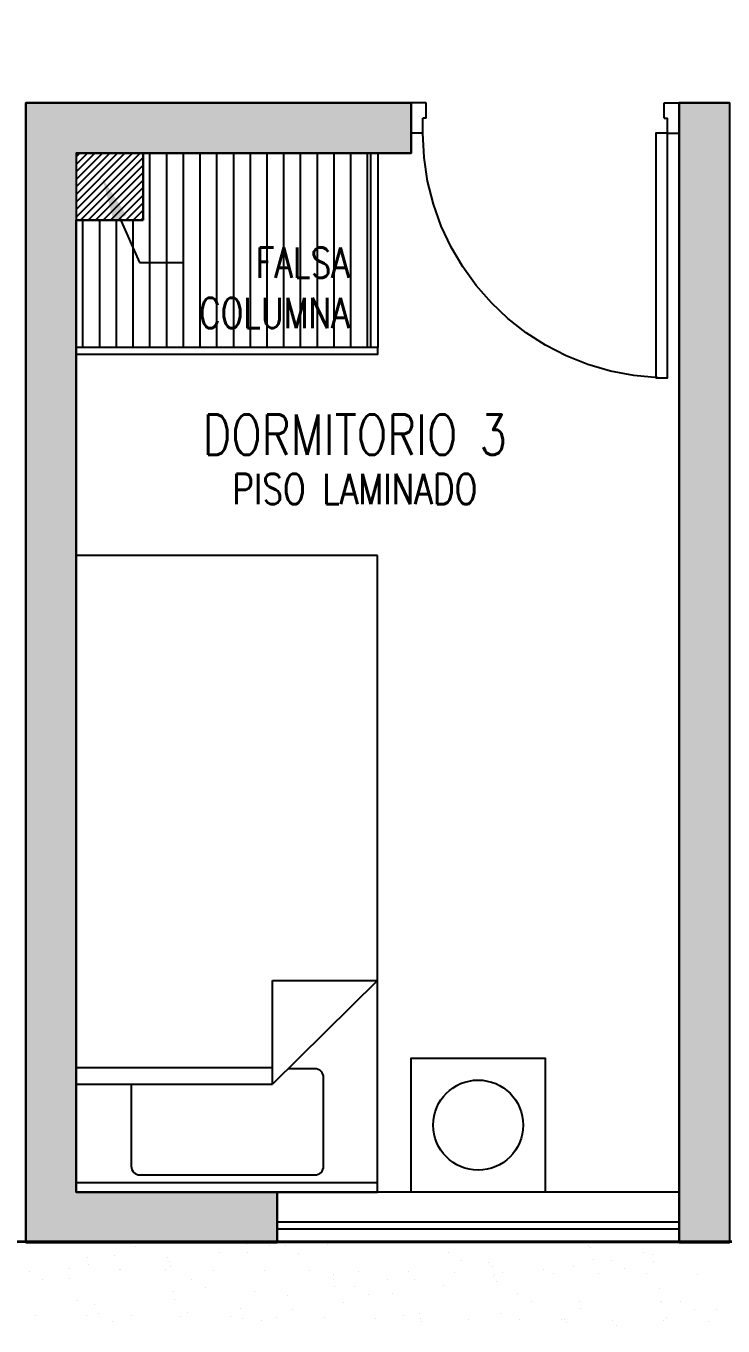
# Model space of a CAD drawing. Header units: millimetres. Extents: x -3 to 53, y -269 to 39.
# Drawn here: x 44.05 to 46.131, y 21.951 to 25.83 of the extents above; entities that cross this region are included whole.
import ezdxf
from ezdxf import colors
from ezdxf.entities.mleader import LeaderData, LeaderLine
from ezdxf.enums import TextEntityAlignment as Align
from ezdxf.math import Vec2, Vec3
from ezdxf.xclip import XClip

# ---------------------------------------------------------------- set-up
doc = ezdxf.new("R2010")
doc.units = ezdxf.units.MM
doc.header["$LTSCALE"] = 15
doc.header["$XCLIPFRAME"] = 2
doc.linetypes.add('ACAD_ISO07W100', pattern=[3, 0, -3])
doc.linetypes.add('HIDDEN2', pattern=[0.1875, 0.125, -0.0625])
doc.layers.get('0').update_dxf_attribs({"color": 250})
for name, color, linetype in [('A-EST HATCH', 250, 'Continuous'), ('A-EST PLACAS', 250, 'Continuous'), ('A-EST VIGAS', 250, 'HIDDEN2'), ('A-HATCH', 250, 'Continuous'), ('A-MOBILIARIO', 250, 'Continuous'), ('A-MURO BAJO', 251, 'Continuous'), ('A-TEXTO-ACABADO PISO', 250, 'Continuous'), ('A-TEXTO-AMBIENTE', 252, 'Continuous'), ('A-TEXTO-INDICACIONES', 250, 'Continuous'), ('DLP_MOBILIARIO FIJO', 250, 'Continuous'), ('DLP_VERDE', 250, 'Continuous')]:
    doc.layers.add(name, color=color, linetype=linetype)
doc.layers.add('A-MUROS', color=252, linetype='Continuous', lineweight=30)
doc.styles.add('R80', font='ARIALN.TTF', dxfattribs={"height": 2.03})
doc.styles.add('ROMANS', font='romans.shx', dxfattribs={"width": 0.8})

# ---------------------------------------------------------------- blocks, each defined once
blk = doc.blocks.new('A$C9f73720c')
at = {"layer": 'A-MURO BAJO'}
blk.add_line((65.9409, 129.0586, 0), (59.6116, 108.3193, 0), dxfattribs=at)
at = {"layer": 'DLP_VERDE'}
blk.add_line((59.6116, 108.3193), (65.9466, 129.074), dxfattribs=at)
at = {"layer": 'DLP_VERDE', "linetype": 'Continuous'}
for p, q in [((65.3838, 126.5391), (65.3838, 126.5391)), ((65.1751, 126.53), (65.1751, 126.53)), ((65.2673, 126.5147), (65.2673, 126.5147)), ((65.4107, 126.5065), (65.4107, 126.5065)), ((65.3638, 126.4752), (65.3638, 126.4752)), ((65.3294, 126.4437), (65.3294, 126.4437)), ((65.1573, 126.3799), (65.1573, 126.3799)), ((65.1706, 126.404), (65.1706, 126.404)), ((65.1926, 126.4011), (65.1926, 126.4011)), ((65.2756, 126.3944), (65.2756, 126.3944)), ((65.3116, 126.3854), (65.3116, 126.3854)), ((65.3172, 126.3869), (65.3172, 126.3869)), ((65.3616, 126.3889), (65.3616, 126.3889)), ((65.3701, 126.3776), (65.3701, 126.3776)), ((65.2218, 126.3706), (65.2218, 126.3706)), ((65.1858, 126.3122), (65.1858, 126.3122)), ((65.1514, 126.2806), (65.1514, 126.2806)), ((65.0907, 126.2277), (65.0907, 126.2277)), ((65.0977, 126.2314), (65.0977, 126.2314)), ((65.1351, 126.2297), (65.1351, 126.2297)), ((65.1784, 126.2328), (65.1784, 126.2328)), ((65.3247, 126.2335), (65.3247, 126.2335)), ((65.3438, 126.2388), (65.3438, 126.2388)), ((65.1374, 126.1682), (65.1374, 126.1682)), ((65.2414, 126.1545), (65.2414, 126.1545)), ((65.2635, 126.1516), (65.2635, 126.1516)), ((65.1174, 126.0796), (65.1174, 126.0796)), ((65.1378, 126.104), (65.1378, 126.104)), ((65.2772, 126.0865), (65.2772, 126.0865)), ((65.2812, 126.0957), (65.2812, 126.0957)), ((65.2906, 126.0987), (65.2906, 126.0987)), ((65.2008, 126.0164), (65.2008, 126.0164)), ((65.0923, 125.9598), (65.0923, 125.9598)), ((65.1664, 125.9849), (65.1664, 125.9849)), ((65.2406, 125.9669), (65.2406, 125.9669)), ((65.0507, 125.9273), (65.0507, 125.9273)), ((65.0673, 125.9373), (65.0673, 125.9373)), ((65.0893, 125.9344), (65.0893, 125.9344)), ((65.0951, 125.9293), (65.0951, 125.9293)), ((65.1127, 125.9356), (65.1127, 125.9356)), ((65.2083, 125.9187), (65.2083, 125.9187)), ((65.0229, 125.8533), (65.0229, 125.8533)), ((64.9885, 125.8218), (64.9885, 125.8218)), ((65.0489, 125.822), (65.0489, 125.822)), ((65.1951, 125.8227), (65.1951, 125.8227)), ((65.0774, 125.7792), (65.0774, 125.7792)), ((65.0082, 125.6932), (65.0082, 125.6932)), ((65.0341, 125.7015), (65.0341, 125.7015)), ((65.1381, 125.6879), (65.1381, 125.6879)), ((65.1517, 125.6849), (65.1517, 125.6849)), ((65.1602, 125.6849), (65.1602, 125.6849)), ((65.0107, 125.627), (65.0107, 125.627)), ((65.0551, 125.6289), (65.0551, 125.6289)), ((65.1277, 125.6399), (65.1277, 125.6399)), ((64.9628, 125.549), (64.9628, 125.549)), ((65.0035, 125.526), (65.0035, 125.526)), ((65.0379, 125.5576), (65.0379, 125.5576)), ((65.1111, 125.5561), (65.1111, 125.5561)), ((64.86, 125.4843), (64.86, 125.4843)), ((64.9497, 125.4768), (64.9497, 125.4768)), ((64.964, 125.4707), (64.964, 125.4707)), ((64.986, 125.4678), (64.986, 125.4678)), ((65.0374, 125.4788), (65.0374, 125.4788)), ((64.9193, 125.4113), (64.9193, 125.4113)), ((65.0656, 125.4119), (65.0656, 125.4119)), ((64.86, 125.3945), (64.86, 125.3945)), ((64.8255, 125.363), (64.8255, 125.363)), ((64.8109, 125.3196), (64.8109, 125.3196)), ((64.9707, 125.3266), (64.9707, 125.3266)), ((65.0152, 125.3285), (65.0152, 125.3285)), ((64.7898, 125.2535), (64.7898, 125.2535)), ((64.8787, 125.2824), (64.8787, 125.2824)), ((65.0222, 125.2742), (65.0222, 125.2742)), ((64.8118, 125.2506), (64.8118, 125.2506)), ((64.9308, 125.2349), (64.9308, 125.2349)), ((65.0185, 125.2303), (65.0185, 125.2303)), ((64.9648, 125.181), (64.9648, 125.181)), ((64.9974, 125.1784), (64.9974, 125.1784)), ((64.7887, 125.1693), (64.7887, 125.1693)), ((64.8333, 125.1383), (64.8333, 125.1383)), ((64.9815, 125.1453), (64.9815, 125.1453)), ((64.875, 125.0988), (64.875, 125.0988)), ((64.8406, 125.0672), (64.8406, 125.0672)), ((64.9308, 125.0262), (64.9308, 125.0262)), ((64.7567, 125.0177), (64.7567, 125.0177)), ((64.7709, 125.0192), (64.7709, 125.0192)), ((64.7868, 125.018), (64.7868, 125.018)), ((64.7898, 125.0005), (64.7898, 125.0005)), ((64.8607, 125.004), (64.8607, 125.004)), ((64.8827, 125.0011), (64.8827, 125.0011)), ((64.9361, 125.0011), (64.9361, 125.0011)), ((64.697, 124.9357), (64.697, 124.9357)), ((64.7043, 124.867), (64.7043, 124.867)), ((64.7487, 124.8689), (64.7487, 124.8689)), ((64.7492, 124.8716), (64.7492, 124.8716)), ((64.8927, 124.8634), (64.8927, 124.8634)), ((64.89, 124.803), (64.89, 124.803)), ((64.6865, 124.7868), (64.6865, 124.7868)), ((64.7085, 124.7839), (64.7085, 124.7839)), ((64.8275, 124.7682), (64.8275, 124.7682)), ((64.8556, 124.7715), (64.8556, 124.7715)), ((64.7037, 124.7275), (64.7037, 124.7275)), ((64.7309, 124.7188), (64.7309, 124.7188)), ((64.8018, 124.7222), (64.8018, 124.7222)), ((64.852, 124.7345), (64.852, 124.7345)), ((64.7121, 124.6399), (64.7121, 124.6399)), ((64.6776, 124.6084), (64.6776, 124.6084)), ((64.8066, 124.5904), (64.8066, 124.5904))]:
    blk.add_line(p, q, dxfattribs=at)
at = {"style": 'R80'}
for height, rotation, p in [(0.09, 0.009, (39.554, 141.0046, 0)), (0.09, 0.009, (45.7984, 139.3226, 0)), (0.09, 0.009, (50.4634, 135.3578, 0)), (0.09, 0.009, (41.9784, 129.0436, 0)), (0.09, 0.009, (37.8409, 128.6089, 0)), (0.09, 0.009, (35.483, 116.3582, 0)), (0.09, 0.009, (38.5607, 113.6321, 0)), (0.09, 0.009, (45.1292, 84.3757, 0)), (0.09, 0.009, (43.9111, 83.9335, 0)), (0.09, 0.009, (43.1485, 83.401, 0)), (0.09, 0.009, (28.0067, 80.1071, 0)), (0.09, 0.009, (44.3753, 79.9046, 0)), (0.09, 0.009, (55.151, 79.2173, 0)), (0.09, 0.009, (38.2608, 76.0049)), (0.09, 0.009, (39.0036, 75.5558)), (0.09, 0.009, (27.5137, 75.2133, 0)), (0.09, 0.009, (27.5137, 75.2133, 0)), (0.09, 0.009, (39.8519, 75.1543)), (0.09, 0.009, (25.3599, 70.2709, 0)), (0.09, 0.009, (32.1646, 69.192, 0)), (0.09, 0.009, (32.1646, 69.192, 0)), (0.09, 0.009, (26.9947, 68.6392, 0)), (0.09, 0.009, (59.8504, 67.3859, 0)), (0.09, 0.009, (24.839, 65.5107, 0)), (0.09, 0.009, (24.839, 65.5107, 0)), (0.09, 0.009, (33.5008, 60.261, 0)), (0.09, 0.009, (33.5008, 60.261, 0)), (0.09, 347.3908, (17.1069, 59.2726, 0)), (0.09, 0.009, (26.4708, 59.2035, 0)), (0.09, 0.009, (26.4708, 59.2035, 0)), (0.09, 0.009, (23.1216, 58.7685, 0)), (0.09, 0.009, (23.1216, 58.7685, 0)), (0.09, 0.009, (27.6632, 55.3959, 0)), (0.09, 0.009, (27.6632, 55.3959, 0)), (0.09, 0.009, (22.2239, 54.9818, 0)), (0.09, 0.009, (22.2239, 54.9818, 0)), (0.09, 0.009, (65.7174, 53.5803, 0)), (0.09, 0.009, (38.377, 51.7166, 0)), (0.09, 0.009, (38.377, 51.7166, 0)), (0.09, 0.009, (21.0294, 51.3767, 0)), (0.09, 0.009, (21.0294, 51.3767, 0)), (0.09, 0.009, (29.4091, 50.8876, 0)), (0.09, 0.009, (29.4091, 50.8876, 0)), (0.09, 0.009, (22.5184, 48.0808, 0)), (0.09, 0.009, (22.5184, 48.0808, 0)), (0.09, 0.009, (32.8305, 47.9478, 0)), (0.09, 0.009, (38.6414, 47.9238, 0)), (0.09, 1.5576, (45.5013, 47.0033, 0)), (0.09, 1.5576, (45.5013, 47.0033, 0)), (0.09, 1.5576, (42.9613, 45.8781, 0)), (0.09, 0.009, (31.2252, 43.4352, 0)), (0.09, 0.009, (31.2252, 43.4352, 0)), (0.09, 0.009, (24.8291, 43.3056, 0)), (0.09, 0.009, (24.8291, 43.3056, 0)), (0.09, 0.009, (28.8684, 42.6092, 0)), (0.09, 0.009, (28.8684, 42.6092, 0)), (0.09, 0.009, (46.0815, 42.4048, 0)), (0.09, 0.009, (19.0307, 42.0559, 0)), (0.09, 0.009, (19.0307, 42.0559, 0)), (0.09, 0.009, (70.9067, 41.0329, 0)), (0.09, 0.009, (22.7765, 38.7407, 0)), (0.09, 0.009, (22.7765, 38.7407, 0)), (0.09, 0.009, (17.8952, 37.4624, 0)), (0.09, 0.009, (17.8952, 37.4624, 0)), (0.09, 0.009, (25.8226, 33.2142, 0)), (0.09, 0.009, (21.5027, 31.2754, 0)), (0.1403, 0.009, (43.0178, 29.8778, 0)), (0.09, 0.009, (24.3978, 29.2659, 0)), (0.09, 0.009, (49.7565, 29.0287, 0)), (0.09, 0.009, (16.51, 28.4123, 0)), (0.09, 0.009, (16.51, 28.4123, 0)), (0.09, 0.009, (40.7946, 24.893, 0)), (0.09, 0.009, (18.1268, 23.6374, 0)), (0.09, 0.009, (20.346, 20.3291, 0)), (0.09, 0.009, (38.3365, 19.4632, 0)), (0.09, 0.009, (18.2869, 15.9828, 0)), (0.09, 0.009, (36.6694, 12.5977, 0)), (0.09, 337.7998, (24.7536, 11.2334, 0)), (0.09, 0.009, (33.5928, 10.3508, 0)), (0.09, 337.7998, (21.6109, 10.1247, 0)), (0.09, 337.7998, (16.5605, 9.5998, 0)), (0.09, 337.7998, (29.9414, 8.9534, 0)), (0.09, 337.7998, (31.6402, 7.9561, 0)), (0.09, 337.7998, (26.736, 7.7966, 0)), (0.09, 337.7998, (32.0288, 7.0232, 0)), (0.09, 0.009, (16.5347, 5.5678, 0)), (0.09, 0.009, (23.3239, 5.5763, 0)), (0.09, 0.009, (34.4718, 3.6379, 0))]:
    blk.add_attdef('N.P.T.+0.00', text='', height=height, rotation=rotation, dxfattribs=at).set_placement(p, align=Align.MIDDLE_CENTER)
for p in [(49.9263, 138.2431, 0), (56.6904, 136.252, 0), (60.5336, 135.5237, 0), (42.6322, 135.1839), (46.2516, 126.9171), (35.1548, 97.8545, 0), (31.2618, 93.9445, 0), (17.9393, 86.8861, 0), (34.7444, 85.6148, 0), (35.5048, 81.4636, 0), (34.6534, 76.9929, 0), (59.6668, 73.2509), (40.4113, 65.8421, 0), (43.5611, 65.2125, 0), (64.4681, 61.3857), (43.9111, 51.4927, 0), (32.9744, 51.0828, 0), (48.0327, 50.0735, 0), (69.3242, 50.0814, 0), (52.9599, 39.4701, 0), (74.4159, 35.7467, 0)]:
    blk.add_attdef('N.P.T.+0.00', text='', height=0.2109, dxfattribs=at).set_placement(p, align=Align.MIDDLE_CENTER)
blk = doc.blocks.new('est_P1')
at = {"layer": 'A-EST HATCH'}
h = blk.add_hatch(color=256, dxfattribs=at)
h.dxf.hatch_style = 1
h.paths.add_polyline_path([(-9.144, -13.7899), (-9.144, -7.725), (-10.644, -7.725), (-10.644, -8.475), (-10.794, -8.475), (-10.794, -7.525), (-8.994, -7.525), (-8.994, -8.4), (-7.494, -8.4), (-7.494, -7.9), (-7.344, -7.9), (-7.344, -8.6), (-8.994, -8.6), (-8.994, -13.7899)])
h.paths.add_polyline_path([(-30.244, -3.725), (-28.644, -3.725), (-28.644, -0.625), (-29.844, -0.625), (-29.844, -0.475), (-28.494, -0.475), (-28.494, -3.875), (-30.244, -3.875)])
h.paths.add_polyline_path([(-31.044, -0.475), (-31.194, -0.475), (-31.194, -3.875), (-31.044, -3.875)])
h.paths.add_polyline_path([(-36.544, 0), (-36.844, 0), (-36.844, -0.15), (-36.694, -0.15), (-36.694, -3.225), (-36.544, -3.225)])
h.paths.add_polyline_path([(-33.594, -0.625), (-33.594, -3.725), (-31.994, -3.725), (-31.994, -3.875), (-33.744, -3.875), (-33.744, -0.475), (-32.394, -0.475), (-32.394, -0.625)])
h.paths.add_polyline_path([(-42.844, -0.15), (-43.444, -0.15), (-43.444, 0), (-42.694, 0), (-42.694, -3.4), (-43.844, -3.4), (-43.844, -3.25), (-42.844, -3.25)])
h.paths.add_polyline_path([(-44.644, 0), (-44.644, -3.4), (-44.794, -3.4), (-44.794, 0)])
h.paths.add_polyline_path([(-45.594, -3.25), (-47.194, -3.25), (-47.194, -0.15), (-45.994, -0.15), (-45.994, 0), (-47.344, 0), (-47.344, -3.4), (-45.594, -3.4)])
h.paths.add_polyline_path([(-42.844, -13.7), (-43.444, -13.7), (-43.444, -13.85), (-42.694, -13.85), (-42.694, -10.45), (-43.844, -10.45), (-43.844, -10.6), (-42.844, -10.6)])
h.paths.add_polyline_path([(-44.644, -13.85), (-44.644, -10.45), (-44.794, -10.45), (-44.794, -13.85)])
h.paths.add_polyline_path([(-45.594, -10.6), (-47.194, -10.6), (-47.194, -13.7), (-45.994, -13.7), (-45.994, -13.85), (-47.344, -13.85), (-47.344, -10.45), (-45.594, -10.45)])
h.paths.add_polyline_path([(-39.994, -10.35), (-39.844, -10.35), (-39.844, -13.6999), (-39.694, -13.6999), (-39.694, -13.8499), (-39.994, -13.8499)])
h.paths.add_polyline_path([(-30.244, -10.125), (-28.644, -10.125), (-28.644, -13.225), (-29.844, -13.225), (-29.844, -13.375), (-28.494, -13.375), (-28.494, -9.975), (-30.244, -9.975)])
h.paths.add_polyline_path([(-31.044, -13.375), (-31.194, -13.375), (-31.194, -9.975), (-31.044, -9.975)])
h.paths.add_polyline_path([(-36.544, -13.85), (-36.844, -13.8499), (-36.844, -13.7), (-36.694, -13.7), (-36.694, -10.625), (-36.544, -10.625)])
h.paths.add_polyline_path([(-33.594, -13.225), (-33.594, -10.125), (-31.994, -10.125), (-31.994, -9.975), (-33.744, -9.975), (-33.744, -13.375), (-32.394, -13.375), (-32.394, -13.225)])
h.paths.add_polyline_path([(-17.094, -3.725), (-18.694, -3.725), (-18.694, -0.625), (-17.494, -0.625), (-17.494, -0.475), (-18.844, -0.475), (-18.844, -3.875), (-17.094, -3.875)])
h.paths.add_polyline_path([(-16.294, -0.475), (-16.144, -0.475), (-16.144, -3.875), (-16.294, -3.875)])
h.paths.add_polyline_path([(-10.494, 0), (-10.494, -0.15), (-10.644, -0.15), (-10.644, -3.225), (-10.794, -3.225), (-10.794, 0)])
h.paths.add_polyline_path([(-13.744, -0.625), (-13.744, -3.725), (-15.344, -3.725), (-15.344, -3.875), (-13.594, -3.875), (-13.594, -0.475), (-14.944, -0.475), (-14.944, -0.625)])
h.paths.add_polyline_path([(-8.994, -5.25), (-7.344, -5.25), (-7.344, -5.95), (-7.494, -5.95), (-7.494, -5.45), (-8.994, -5.45), (-8.994, -6.325), (-10.794, -6.325), (-10.794, -5.375), (-10.644, -5.375), (-10.644, -6.125), (-9.144, -6.125), (-9.144, -0.06), (-8.994, -0.06)])
h.paths.add_polyline_path([(-4.494, -0.15), (-3.894, -0.15), (-3.894, 0), (-4.644, 0), (-4.644, -3.4), (-3.494, -3.4), (-3.494, -3.25), (-4.494, -3.25)])
h.paths.add_polyline_path([(-2.694, 0), (-2.694, -3.4), (-2.544, -3.4), (-2.544, 0)])
h.paths.add_polyline_path([(-1.744, -3.25), (-0.144, -3.25), (-0.144, -0.15), (-1.344, -0.15), (-1.344, 0), (0.006, 0), (0.006, -3.4), (-1.744, -3.4)])
h.paths.add_polyline_path([(-2.694, -13.85), (-2.694, -10.4499), (-2.544, -10.4499), (-2.544, -13.85)])
h.paths.add_polyline_path([(-1.744, -10.5999), (-0.144, -10.5999), (-0.144, -13.7), (-1.344, -13.7), (-1.344, -13.85), (0.006, -13.85), (0.006, -10.4499), (-1.744, -10.4499)])
h.paths.add_polyline_path([(-7.344, -10.35), (-7.494, -10.35), (-7.494, -13.6999), (-7.644, -13.6999), (-7.644, -13.8499), (-7.344, -13.85)])
h.paths.add_polyline_path([(-17.094, -10.125), (-18.694, -10.125), (-18.694, -13.225), (-17.494, -13.225), (-17.494, -13.375), (-18.844, -13.375), (-18.844, -9.975), (-17.094, -9.975)])
h.paths.add_polyline_path([(-16.294, -13.375), (-16.144, -13.375), (-16.144, -9.975), (-16.294, -9.975)])
h.paths.add_polyline_path([(-10.794, -13.85), (-10.494, -13.8499), (-10.494, -13.6999), (-10.644, -13.7), (-10.644, -10.625), (-10.794, -10.625)])
h.paths.add_polyline_path([(-13.744, -13.225), (-13.744, -10.125), (-15.344, -10.125), (-15.344, -9.975), (-13.594, -9.975), (-13.594, -13.375), (-14.944, -13.375), (-14.944, -13.225)])
h.paths.add_polyline_path([(-38.344, -7.525), (-36.544, -7.525), (-36.544, -8.475), (-36.694, -8.475), (-36.694, -7.725), (-38.194, -7.725), (-38.194, -13.7899), (-38.344, -13.7899), (-38.344, -8.6), (-39.994, -8.6), (-39.994, -7.9), (-39.844, -7.9), (-39.844, -8.4), (-38.344, -8.4)])
h.paths.add_polyline_path([(-4.644, -13.85), (-4.644, -10.4499), (-3.494, -10.4499), (-3.494, -10.5999), (-4.494, -10.5999), (-4.494, -13.7), (-3.894, -13.7), (-3.894, -13.85)])
h.paths.add_polyline_path([(-1.7407, -5.5), (-1.594, -5.5), (-1.594, -4.3), (-3.744, -4.3), (-3.744, -4.45), (-3.294, -4.45), (-3.294, -6.05), (-3.094, -6.05), (-3.094, -4.45), (-1.744, -4.45), (-1.744, -5.5)], flags=17)
h.paths.add_polyline_path([(-1.7407, -8.3499), (-1.594, -8.3499), (-1.594, -9.5499), (-3.744, -9.5499), (-3.744, -9.3999), (-3.294, -9.4), (-3.294, -7.8), (-3.094, -7.8), (-3.094, -9.4), (-1.744, -9.3999), (-1.744, -8.3499)], flags=17)
h.paths.add_polyline_path([(-7.494, -6.85), (-4.644, -6.85), (-4.644, -4.3), (-4.494, -4.3), (-4.494, -6.85), (-1.744, -6.85), (-1.744, -6.25), (-1.594, -6.25), (-1.594, -6.85), (1.156, -6.85), (1.156, -2.8), (1.356, -2.8), (1.356, -11.05), (1.156, -11.05), (1.156, -7), (-1.594, -7), (-1.594, -7.5999), (-1.744, -7.5999), (-1.744, -7), (-4.494, -7), (-4.494, -9.5499), (-4.644, -9.5499), (-4.644, -7), (-7.494, -7)])
h.paths.add_polyline_path([(-7.344, 0), (-7.344, -3.5), (-7.494, -3.5), (-7.494, -0.15), (-7.644, -0.15), (-7.644, 0)])
h.paths.add_polyline_path([(-38.344, -0.06), (-38.344, -5.25), (-39.994, -5.25), (-39.994, -5.95), (-39.844, -5.95), (-39.844, -5.45), (-38.344, -5.45), (-38.344, -6.325), (-36.544, -6.325), (-36.544, -5.375), (-36.694, -5.375), (-36.694, -6.125), (-38.194, -6.125), (-38.194, -0.06)])
h.paths.add_polyline_path([(-45.744, -6.85), (-48.494, -6.85), (-48.494, -2.8), (-48.694, -2.8), (-48.694, -11.0499), (-48.494, -11.0499), (-48.494, -6.9999), (-45.744, -7), (-45.744, -7.6), (-45.594, -7.6), (-45.594, -7), (-42.844, -7), (-42.844, -9.55), (-42.694, -9.55), (-42.694, -6.9999), (-39.8439, -6.9999), (-39.8439, -6.85), (-42.694, -6.85), (-42.694, -4.3), (-42.844, -4.3), (-42.844, -6.85), (-45.594, -6.85), (-45.594, -6.25), (-45.744, -6.25)])
h.paths.add_polyline_path([(-39.994, 0), (-39.694, 0), (-39.694, -0.15), (-39.844, -0.15), (-39.8439, -3.5), (-39.994, -3.5)])
h.paths.add_polyline_path([(-45.5972, -5.5), (-45.744, -5.5), (-45.744, -4.3), (-43.594, -4.3), (-43.594, -4.45), (-44.044, -4.45), (-44.044, -6.05), (-44.244, -6.05), (-44.244, -4.45), (-45.594, -4.45), (-45.594, -5.5)], flags=17)
h.paths.add_polyline_path([(-45.5972, -8.35), (-45.744, -8.35), (-45.744, -9.55), (-43.594, -9.55), (-43.594, -9.4), (-44.044, -9.4), (-44.044, -7.8), (-44.244, -7.8), (-44.244, -9.4), (-45.594, -9.4), (-45.594, -8.35)], flags=17)
h.paths.add_polyline_path([(-25.344, -6.325), (-25.494, -6.325), (-25.494, -2.625), (-25.344, -2.625)])
h.paths.add_polyline_path([(-21.094, -6.325), (-11.694, -6.325), (-11.694, -6.175), (-15.244, -6.175), (-15.244, -4.775), (-15.444, -4.775), (-15.444, -6.175), (-18.344, -6.175), (-18.344, -4.775), (-18.494, -4.775), (-18.494, -6.175), (-20.894, -6.175), (-20.894, -4.925), (-19.244, -4.925), (-19.244, -4.775), (-21.519, -4.775), (-21.519, -4.925), (-21.094, -4.925)])
h.paths.add_polyline_path([(-21.544, -6.325), (-23.544, -6.325), (-23.544, -6.175), (-21.694, -6.175), (-21.694, -2.775), (-23.544, -2.775), (-23.544, -2.625), (-21.694, -2.625), (-21.694, -0.475), (-20.844, -0.475), (-20.844, -0.625), (-21.544, -0.625)])
h.paths.add_polyline_path([(-26.244, -4.925), (-26.244, -6.325), (-35.644, -6.325), (-35.644, -6.175), (-32.094, -6.175), (-32.094, -4.775), (-31.894, -4.775), (-31.894, -6.175), (-28.994, -6.175), (-28.994, -4.775), (-28.844, -4.775), (-28.844, -6.175), (-26.444, -6.175), (-26.444, -4.925), (-28.094, -4.925), (-28.094, -4.775), (-25.899, -4.7733), (-25.899, -4.9233)])
h.paths.add_polyline_path([(-25.874, -0.6233), (-26.494, -0.625), (-26.494, -0.475), (-25.674, -0.4733), (-25.674, -6.3233), (-25.874, -6.3233)])
h.paths.add_polyline_path([(-25.674, -9.0983), (-25.674, -13.3733), (-26.494, -13.375), (-26.494, -13.225), (-25.874, -13.2233), (-25.874, -9.0983)])
h.paths.add_polyline_path([(-27.644, -9.075), (-27.644, -8.925), (-25.874, -8.9234), (-25.874, -7.6733), (-28.394, -7.675), (-28.394, -9.075), (-28.544, -9.075), (-28.544, -7.675), (-31.894, -7.675), (-31.894, -9.075), (-32.094, -9.075), (-32.094, -7.675), (-35.644, -7.675), (-35.644, -7.525), (-25.674, -7.5234), (-25.674, -9.0733)])
h.paths.add_polyline_path([(-19.694, -9.075), (-19.694, -8.925), (-21.494, -8.925), (-21.494, -7.675), (-18.944, -7.675), (-18.944, -9.075), (-18.794, -9.075), (-18.794, -7.675), (-15.444, -7.675), (-15.444, -9.075), (-15.244, -9.075), (-15.244, -7.675), (-11.694, -7.675), (-11.694, -7.525), (-21.694, -7.525), (-21.694, -9.075)])
h.paths.add_polyline_path([(-22.694, -12.8249), (-25.344, -12.825), (-25.344, -10.175), (-22.994, -10.175), (-22.994, -9.625), (-22.694, -9.625), (-22.694, -9.475), (-23.144, -9.475), (-23.144, -10.025), (-25.344, -10.025), (-25.344, -7.675), (-24.144, -7.675), (-24.144, -7.525), (-25.494, -7.525), (-25.494, -12.975), (-22.694, -12.975)])
h.paths.add_polyline_path([(-21.694, -13.375), (-20.844, -13.375), (-20.844, -13.225), (-21.544, -13.225), (-21.544, -9.1), (-21.694, -9.1)])
at = {"layer": 'A-EST PLACAS', "elevation": 0}
for points in [[(-4.644, -13.85), (-4.644, -10.4499), (-3.494, -10.4499), (-3.494, -10.5999), (-4.494, -10.5999), (-4.494, -13.7), (-3.894, -13.7), (-3.894, -13.85)], [(-2.694, -13.85), (-2.694, -10.4499), (-2.544, -10.4499), (-2.544, -13.85)]]:
    blk.add_lwpolyline(points, close=True, dxfattribs=at)
at = {"layer": 'A-EST VIGAS'}
blk.add_line((-2.694, -13.85, 0), (-3.894, -13.85, 0), dxfattribs=at)
blk = doc.blocks.new('CAMA PROYECCION')
for p, q in [((37.495, 40.6423, 0), (37.495, 38.771, 0)), ((38.3949, 40.6423, 0), (37.495, 40.6423, 0)), ((38.3949, 38.771, 0), (38.3949, 40.6423, 0)), ((38.0806, 39.3741, 0), (38.3949, 39.3741, 0)), ((38.3949, 39.3741, 0), (38.0806, 39.0644, 0)), ((38.0806, 39.0644, 0), (38.0806, 39.3741, 0)), ((38.0806, 39.1133, 0), (37.495, 39.1133, 0)), ((38.2069, 39.1106, 0), (38.1275, 39.1106, 0)), ((37.495, 39.0644, 0), (38.0806, 39.0644, 0)), ((37.659, 39.0644, 0), (37.659, 38.8203, 0)), ((38.2336, 38.8203, 0), (38.2336, 39.0838, 0)), ((37.495, 38.7423, 0), (37.495, 38.9974, 0)), ((38.3949, 38.7423, 0), (38.3949, 38.9974, 0)), ((37.6857, 38.7936, 0), (38.2069, 38.7936, 0)), ((37.495, 38.771, 0), (38.3949, 38.771, 0)), ((37.495, 38.7423, 0), (38.3949, 38.7423, 0))]:
    blk.add_line(p, q)
at = {"elevation": 0}
blk.add_lwpolyline([(38.495, 38.7423), (38.495, 39.1423), (38.895, 39.1423), (38.895, 38.7423)], close=True, dxfattribs=at)
blk.add_circle((38.695, 38.9423, 0), 0.1344)
for centre, start, end in [((38.2069, 39.0838, 0), 0, 90), ((37.6857, 38.8203, 0), 180, 270), ((38.2069, 38.8203, 0), 270, 0)]:
    blk.add_arc(centre, 0.0267, start, end)
blk = doc.blocks.new('*U141')
for p, q in [((0.01, 0.755), (0.01, 0.8)), ((0.1, 0.765), (0.1, 0.8)), ((0.055, 0.755), (0.01, 0.755)), ((0.1, 0.765), (0.055, 0.765)), ((0.055, 0.755), (0.055, 0.765)), ((0.055, 0.045), (0.01, 0.045)), ((0.01, 0.045), (0.01, 0)), ((0.055, 0.045), (0.055, 0.035)), ((0.1, 0.035), (0.055, 0.035)), ((0.1, 0.035), (0.1, 0))]:
    blk.add_line(p, q)
blk.add_lwpolyline([(0.83, 0.07), (0.83, 0.035), (0.1, 0.035), (0.1, 0.07)], close=True)
at = {"linetype": 'HIDDEN2'}
blk.add_arc((0.0996, 0.034), 0.731, 2.2301, 89.9672, dxfattribs=at)

msp = doc.modelspace()

# ---------------------------------------------------------------- block references
at = {"linetype": 'ACAD_ISO07W100', "ltscale": 5}
ref = msp.add_blockref('A$C9f73720c', (-94.0043, 47.5864), dxfattribs=dict(at, rotation=286.9770955472961))
XClip(ref).set_block_clipping_path([(53.9739667831, 80.2683385944), (69.3730303047, 130.7085147865), (51.0595701083, 136.2994971771), (35.6605065867, 85.8593209849)])

# ---------------------------------------------------------------- next in the draw order: hatches: boundary and pattern name
at = {"layer": 'A-HATCH'}
h = msp.add_hatch(dxfattribs=at)
h.set_pattern_fill('ANSI31', color=256, scale=0.005)
h.set_pattern_definition([(45, (-52.640969, -4.05), (-0.0112253202, 0.0112253202), [])])
h.paths.add_polyline_path([(44.2, 25.2499), (44.4, 25.2499), (44.4, 25.4499), (44.2, 25.4499)])
at = {"layer": 'DLP_MOBILIARIO FIJO'}
h = msp.add_hatch(dxfattribs=at)
h.set_pattern_fill('_USER', color=256, scale=0.05, angle=270, pattern_type=0)
h.set_pattern_definition([(270, (-65.03, 33.379965), (0.05, -9e-18), [])])
h.paths.add_polyline_path([(44.2, 24.8699), (45.08, 24.8699), (45.08, 25.4499), (44.4, 25.4499), (44.4, 25.2499), (44.2, 25.2499)])

# ---------------------------------------------------------------- next in the draw order: linework, layer by layer
at = {"layer": 'A-MURO BAJO'}
for p, q in [((46, 22.3499), (44.8, 22.3499)), ((46, 22.1999), (44.8, 22.1999))]:
    msp.add_line(p, q, dxfattribs=at)
at = {"layer": 'A-MUROS'}
for p, q in [((44.05, 25.5999), (45.2, 25.5999)), ((44.05, 25.5999), (44.05, 22.1999)), ((45.2, 25.5999), (45.2, 25.4499)), ((46, 25.5999), (46.15, 25.5999)), ((46, 25.5999), (46, 22.1999)), ((44.4, 25.4499), (45.2, 25.4499)), ((44.4, 25.4499), (44.4, 25.2499)), ((44.2, 25.2499), (44.2, 22.3499)), ((44.4, 25.2499), (44.2, 25.2499)), ((44.2, 22.3499), (44.8, 22.3499)), ((44.8, 22.3499), (44.8, 22.1999)), ((44.05, 22.1999), (44.8, 22.1999)), ((46, 22.1999), (46.15, 22.1999))]:
    msp.add_line(p, q, dxfattribs=at)
at = {"layer": 'DLP_MOBILIARIO FIJO'}
for p, q in [((46, 22.2599), (44.8, 22.2599)), ((46, 22.2399), (44.8, 22.2399))]:
    msp.add_line(p, q, dxfattribs=at)
msp.add_lwpolyline([(44.2, 25.4499), (45.1, 25.4499)], dxfattribs=at)
at = {"layer": 'DLP_MOBILIARIO FIJO', "elevation": 0}
for points in [[(44.2, 25.4499), (44.2, 24.8499), (45.1, 24.8499), (45.1, 24.8699), (44.2, 24.8699)], [(45.08, 24.8699), (45.08, 25.4499)], [(45.1, 25.4499), (45.1, 24.8699)]]:
    msp.add_lwpolyline(points, dxfattribs=at)

# ---------------------------------------------------------------- next in the draw order: block references
msp.add_blockref('est_P1', (48.694, 36.0499, 0))
at = {"layer": 'A-MOBILIARIO', "xscale": -1, "rotation": 90}
msp.add_blockref('*U141', (46, 25.6099), dxfattribs=at)
at = {"layer": 'A-MOBILIARIO'}
msp.add_blockref('CAMA PROYECCION', (6.705, -16.3924, 0), dxfattribs=at)

# ---------------------------------------------------------------- next in the draw order: texts
at = {"layer": 'A-TEXTO-ACABADO PISO', "insert": (45.0318, 24.4931), "char_height": 0.09, "attachment_point": 2, "rotation": 360, "style": 'ROMANS'}
msp.add_mtext_dynamic_manual_height_columns('PISO LAMINADO', width=1.20225, gutter_width=12.5, heights=[0], dxfattribs=at)
at = {"layer": 'A-TEXTO-AMBIENTE', "style": 'ROMANS', "width": 0.8}
msp.add_text('DORMITORIO 3', height=0.12, dxfattribs=at).set_placement((45.0316, 24.55), align=Align.CENTER)

# ---------------------------------------------------------------- next in the draw order: leaders
at = {"layer": 'A-TEXTO-INDICACIONES'}
ml = msp.add_multileader_mtext('Standard', dxfattribs=at)
ml.set_content('FALSA COLUMNA', color=256, style='ROMANS')
ml.set_leader_properties(color=7)
ml.build(insert=Vec2(0, 0))
ml.multileader.update_dxf_attribs({"dogleg_length": 1.3073, "arrow_head_size": 0.13, "scale": 0.1})
ctx = ml.context
ctx.base_point, ctx.scale, ctx.char_height, ctx.arrow_head_size, ctx.landing_gap_size, ctx.plane_origin = Vec3(44.52, 25.1234), 0.1, 0.09, 0.13, 0.01, Vec3(45.2414, 24.14)
ctx.text_align_type = 2
notes = []
notes.append((ctx, [(1, (1, 1, 0), (44.3893, 25.1234), (1, 0), 0.1307, [(0, [(44.2782, 25.3754)], 0, [])])]))
ctx.mtext.insert, ctx.mtext.width, ctx.mtext.defined_height, ctx.mtext.alignment, ctx.mtext.flow_direction = Vec3(45.0169, 25.1684), 0.532149, 0.5349, 3, 5
for ctx, leaders in notes:
    for number, flags, end, landing, length, lines in leaders:
        leader = LeaderData()
        leader.index, (leader.has_last_leader_line, leader.has_dogleg_vector, leader.attachment_direction) = number, flags
        leader.last_leader_point, leader.dogleg_vector, leader.dogleg_length = Vec3(end), Vec3(landing), length
        for number, points, colour, breaks in lines:
            line = LeaderLine()
            line.index, line.vertices, line.color, line.breaks = number, Vec3.list(points), colors.encode_raw_color(colour), breaks
            leader.lines.append(line)
        ctx.leaders.append(leader)

doc.saveas('drawing.dxf')
